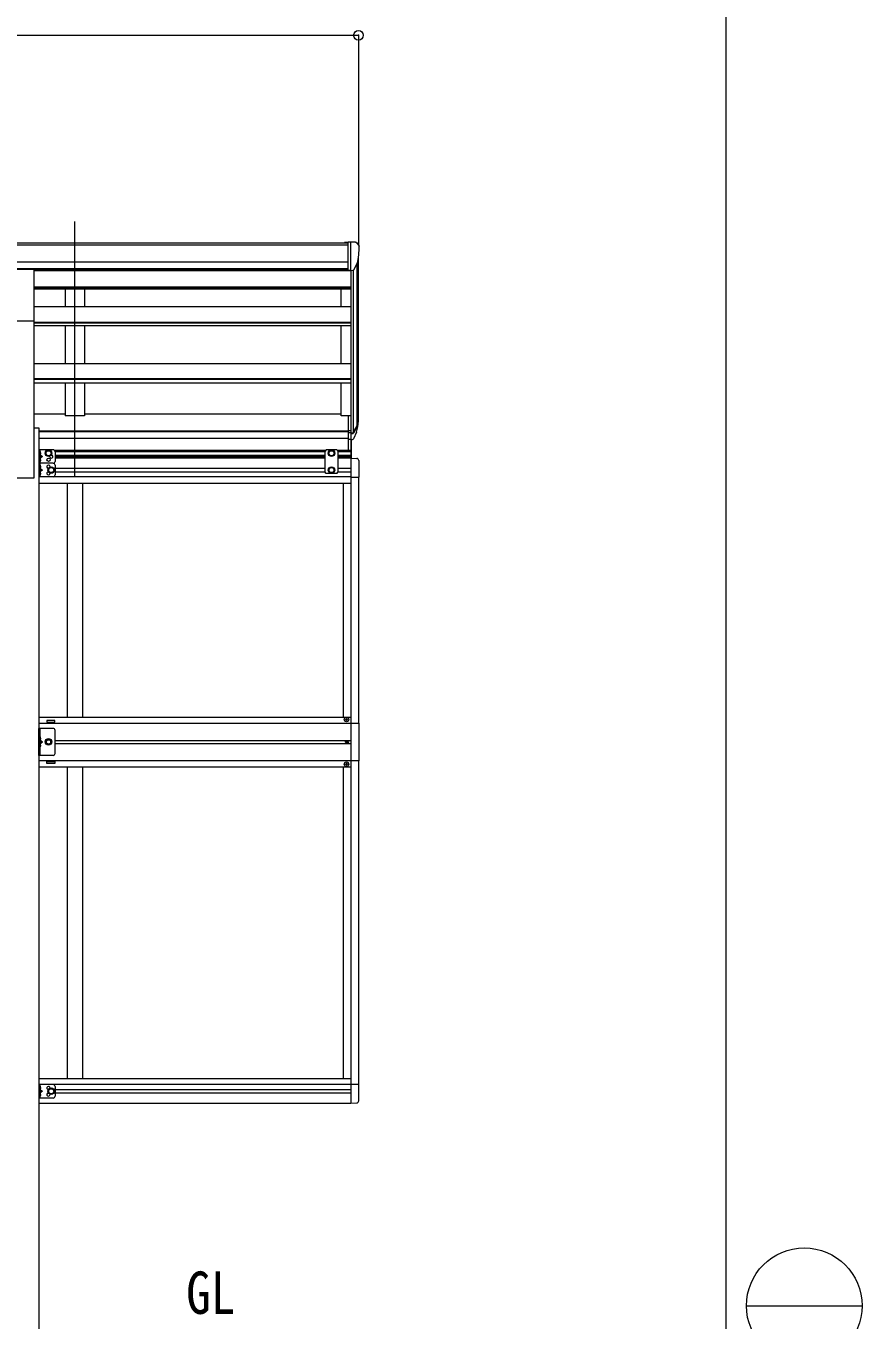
# Model space of a CAD drawing. Units: millimetres at full size; details may follow other scales. Extents: x -6988 to 7066, y -4877 to 4823.
# Drawn here: x 4896 to 7066, y -940 to 2419 of the extents above; entities that cross this region are included whole.
import ezdxf
from ezdxf.enums import TextEntityAlignment as Align

# ---------------------------------------------------------------- set-up
doc = ezdxf.new("R2010")
doc.units = ezdxf.units.MM
doc.header["$LTSCALE"] = 25
doc.header["$PDMODE"] = 32
doc.header["$PDSIZE"] = 25
for name, color, linetype, lineweight in [('0-0_0', 7, 'Continuous', 9), ('0-1_本体', 4, 'Continuous', 9), ('0-2_部品', 7, 'Continuous', 9), ('0-8_PARTS2', 2, 'Continuous', 9), ('0-A_寸法', 6, 'Continuous', 9), ('1-1_GLASS', 4, 'Continuous', 9), ('1-2_GLASS_SEAL', 7, 'Continuous', 9), ('F-0_240', 7, 'Continuous', 9)]:
    doc.layers.add(name, color=color, linetype=linetype, lineweight=lineweight)
doc.styles.add('ＭＳ ゴシック', font='')
doc.styles.get('ＭＳ ゴシック').set_extended_font_data('MS Gothic')

msp = doc.modelspace()

# ---------------------------------------------------------------- linework, layer by layer
at = {"layer": '0-1_本体'}
for p, q in [((17.64, 1855.6), (5732.64, 1855.6)), ((17.64, 1850.24), (5732.64, 1850.24)), ((5759.14, 1405.34), (5759.14, 1818.85)), ((17.64, 1806.73), (5732.64, 1806.72)), ((17.64, 1789.06), (5732.64, 1789.06)), ((4917.64, 1786.56), (5732.64, 1786.56)), ((4917.64, 1783.72), (5739.14, 1783.72)), ((4998.14, 1786.56), (4998.14, 1783.72)), ((5048.14, 1786.56), (5048.14, 1783.72)), ((5739.14, 1785.22), (5739.14, 1407.51)), ((5745.14, 1784.7), (5745.14, 1363.07)), ((5754.86, 1800.05), (5754.86, 1381.07)), ((4917.64, 1741.77), (5739.14, 1741.77)), ((4917.64, 1740.07), (5739.14, 1740.07)), ((4917.64, 1736.29), (5739.14, 1736.29)), ((4998.14, 1736.29), (4998.14, 1690.87)), ((5048.14, 1736.29), (5048.14, 1690.87)), ((5714.14, 1690.87), (5714.14, 1736.29)), ((4917.64, 1690.87), (5739.14, 1690.87)), ((4917.64, 1246.07), (4917.64, 1653.03)), ((4917.64, 1650.28), (5739.14, 1650.28)), ((4917.64, 1648.59), (5739.14, 1648.59)), ((4917.64, 1641.73), (5739.14, 1641.73)), ((4998.14, 1641.73), (4998.14, 1542.63)), ((5048.14, 1641.73), (5048.14, 1542.63)), ((5714.14, 1542.63), (5714.14, 1641.73)), ((4917.64, 1542.63), (5739.14, 1542.63)), ((4917.64, 1503.49), (5739.14, 1503.49)), ((4917.64, 1501.82), (5739.14, 1501.82)), ((4917.64, 1492.17), (5739.14, 1492.17)), ((4998.14, 1492.17), (4998.14, 1406.68)), ((5714.14, 1406.68), (5714.14, 1492.17)), ((4917.64, 1411.89), (4998.14, 1411.89)), ((5048.14, 1411.89), (5714.14, 1411.89)), ((5732.64, 1406.68), (5714.14, 1406.68)), ((4917.64, 1376.07), (4930.14, 1376.07)), ((4930.14, 1376.07), (4930.14, -1503.93)), ((4930.14, 1367.59), (5732.64, 1367.59)), ((4930.14, 1366.2), (5732.64, 1366.2)), ((4930.14, 1349.03), (5732.64, 1349.03)), ((4832.64, 1246.07), (4917.64, 1246.07))]:
    msp.add_line(p, q, dxfattribs=at)
msp.add_lwpolyline([(5048.14, 1492.17), (5048.14, 1406.68), (4998.14, 1406.68)], dxfattribs=at)
at = {"layer": '0-2_部品'}
for p, q in [((5732.64, 1857.21), (5722.64, 1857.12)), ((5722.64, 1855.02), (5722.64, 1857.12)), ((5732.64, 1785.23), (5732.64, 1857.21)), ((5751.14, 1857.21), (5732.64, 1857.21)), ((5739.14, 1784.23), (5739.14, 1857.21)), ((5751.14, 1857.21), (5753.48, 1857.07)), ((5754.23, 1856.64), (5758.3, 1850.84)), ((5761.14, 1847.84), (5761.14, 1847.21)), ((4832.64, 1787.19), (4917.64, 1787.19)), ((4917.64, 1653.03), (4917.64, 1787.19)), ((5732.64, 1785.23), (5739.14, 1785.23)), ((5739.14, 1784.23), (5744.35, 1784.55)), ((5746.77, 1786.04), (5756.04, 1802.11)), ((4832.64, 1653.03), (4917.64, 1653.03)), ((5732.64, 1407.51), (5732.64, 1346.45)), ((5732.64, 1407.51), (5739.14, 1407.51)), ((5739.14, 1407.51), (5739.14, 1345.63)), ((5745.58, 1363.55), (5755.33, 1381.97)), ((5756.75, 1381.47), (5746.59, 1362.3)), ((5732.64, 1369.2), (5739.14, 1369.2)), ((5732.64, 1363.8), (5739.14, 1363.8)), ((5732.64, 1346.45), (5739.14, 1346.45)), ((5739.14, 1362.8), (5744.28, 1362.8)), ((5739.14, 1360.8), (5743.99, 1360.8)), ((5739.14, 1345.63), (5743.99, 1345.63)), ((5754.16, 1364.62), (5746.59, 1347.13))]:
    msp.add_line(p, q, dxfattribs=at)
for centre, radius, start, end in [((5753.41, 1856.07), 1, 35, 86.5), ((5559.14, 1847.21), 202, 347.09739, 0), ((5758.14, 1847.84), 3, 0, 87), ((5744.17, 1787.54), 3, 273.5, 330), ((5671.2, 1407.92), 88.05, 342.78929, 2.77608), ((5670.48, 1403.64), 89.07, 345.58812, 5.50424), ((5625.92, 1400.7), 133.22, 344.28698, 356.72013), ((5743.99, 1363.8), 3, 270, 330), ((5743.99, 1348.63), 3, 270, 330), ((5744.28, 1364.3), 1.5, 270, 330)]:
    msp.add_arc(centre, radius, start, end, dxfattribs=at)
at = {"layer": '0-8_PARTS2'}
msp.add_line((5023.14, 1248.42), (5023.14, 1910.94), dxfattribs=at)
at = {"layer": '0-A_寸法'}
for p, q in [((-8.86, 2394.43), (5759.14, 2394.43)), ((5759.14, 2394.43), (5759.14, 1848.81))]:
    msp.add_line(p, q, dxfattribs=at)
msp.add_point((5759.14, 2394.43), dxfattribs=at)
at = {"layer": '1-1_GLASS'}
for p, q in [((4970.14, 1317.79), (5674.64, 1317.79)), ((4972.12, 1314.29), (5671.64, 1314.29)), ((5703.64, 1317.79), (5739.14, 1317.79)), ((5706.64, 1314.29), (5739.14, 1314.29)), ((4972.14, 1305.29), (5671.64, 1305.29)), ((4972.14, 1301.79), (5671.64, 1301.79)), ((5671.64, 1296.79), (4972.14, 1296.79)), ((5706.64, 1305.29), (5739.14, 1305.29)), ((5706.64, 1301.79), (5739.14, 1301.79)), ((5739.14, 1296.79), (5706.64, 1296.79)), ((5739.14, 1297.49), (5739.14, 560.29)), ((4832.64, 1246.08), (4917.64, 1246.08)), ((5739.14, 1248.29), (4930.14, 1248.29)), ((4972.14, 1270.79), (5671.64, 1270.79)), ((4972.14, 1261.79), (5671.64, 1261.79)), ((5706.64, 1270.79), (5739.14, 1270.79)), ((5706.64, 1261.79), (5739.14, 1261.79)), ((5759.14, 1248.09), (5759.14, 609.79)), ((4930.14, 1232.29), (5739.14, 1232.29)), ((5003.14, 1232.29), (5003.14, 625.29)), ((5043.14, 1232.29), (5043.14, 625.29)), ((5719.14, 1232.29), (5719.14, 625.29)), ((5719.14, 1232.29), (5719.14, 624.79)), ((4930.14, 624.79), (5739.14, 624.79)), ((4930.14, 609.29), (5739.14, 609.29)), ((4972.14, 564.79), (5739.14, 564.79)), ((5739.14, 555.79), (4972.14, 555.79)), ((5739.14, 560.49), (5739.14, -376.71)), ((5739.14, 511.29), (4930.14, 511.29)), ((5759.14, 511.79), (5759.14, -327.52)), ((4930.14, 495.79), (5739.14, 495.79)), ((5003.14, 495.79), (5003.14, -312.21)), ((5043.14, 495.79), (5043.14, -312.21)), ((5719.14, 495.79), (5719.14, -312.21)), ((5719.14, 495.79), (5719.14, -312.21)), ((4930.14, -312.21), (5739.14, -312.21)), ((4930.14, -327.71), (5739.14, -327.71)), ((5739.14, -311.71), (5739.14, -327.71)), ((4972.14, -341.21), (5739.14, -341.21)), ((4972.14, -350.21), (5739.14, -350.21)), ((4930.14, -376.21), (5739.14, -376.21))]:
    msp.add_line(p, q, dxfattribs=at)
for points in [[(4951.14, 611.79), (4971.14, 611.79), (4971.14, 616.79), (4951.14, 616.79)], [(4951.14, 509.79), (4971.14, 509.79), (4971.14, 504.79), (4951.14, 504.79)]]:
    msp.add_lwpolyline(points, close=True, dxfattribs=at)
at = {"layer": '1-2_GLASS_SEAL'}
for p, q in [((5733.64, 1317.79), (5733.64, 1346.45)), ((5739.14, 1347.13), (5739.14, 1297.28)), ((5740.64, 1297.28), (5740.64, 1345.63)), ((4930.14, 1318.79), (4930.14, 1283.79)), ((4967.14, 1318.79), (4930.14, 1318.79)), ((4932.64, 1318.79), (4932.64, 1283.79)), ((4933.14, 1314.29), (4933.95, 1314.15)), ((4972.14, 1313.79), (4972.14, 1288.79)), ((5675.64, 1318.79), (5671.64, 1314.79)), ((5671.64, 1314.79), (5671.64, 1261.29)), ((5702.64, 1318.79), (5675.64, 1318.79)), ((5702.64, 1318.79), (5706.64, 1314.79)), ((5706.64, 1261.29), (5706.64, 1314.79)), ((4967.14, 1283.79), (4930.14, 1283.79)), ((4933.14, 1306.29), (4932.64, 1306.38)), ((4932.64, 1301.29), (4939.64, 1301.29)), ((4933.14, 1288.29), (4932.64, 1288.38)), ((4932.64, 1283.79), (4932.64, 1248.79)), ((4933.14, 1306.29), (4933.95, 1306.43)), ((4933.14, 1296.29), (4933.95, 1296.15)), ((4933.14, 1288.29), (4933.95, 1288.43)), ((4933.14, 1279.29), (4933.95, 1279.15)), ((4972.14, 1278.79), (4972.14, 1253.79)), ((5739.14, 1297.29), (5754.43, 1296.49)), ((5759.64, 1291), (5759.64, 1248.09)), ((4967.14, 1248.79), (4930.14, 1248.79)), ((4933.14, 1271.29), (4932.64, 1271.38)), ((4932.64, 1266.29), (4939.64, 1266.29)), ((4933.14, 1253.29), (4932.64, 1253.38)), ((4933.14, 1271.29), (4933.95, 1271.43)), ((4933.14, 1261.29), (4933.95, 1261.15)), ((4933.14, 1253.29), (4933.95, 1253.43)), ((5675.64, 1257.29), (5671.64, 1261.29)), ((5702.64, 1257.29), (5675.64, 1257.29)), ((5689.14, 1273.79), (5682.64, 1270.04)), ((5682.64, 1270.04), (5682.64, 1262.54)), ((5682.64, 1262.54), (5689.14, 1258.78)), ((5695.64, 1270.04), (5689.14, 1273.79)), ((5689.14, 1258.78), (5695.64, 1262.54)), ((5695.64, 1262.54), (5695.64, 1270.04)), ((5702.64, 1257.29), (5706.64, 1261.29)), ((5739.14, 1248.09), (5759.64, 1248.09)), ((5726.64, 619.29), (5725.64, 619.29)), ((5729.64, 618.29), (5730.64, 618.29)), ((4967.14, 595.79), (4930.14, 595.79)), ((4932.64, 595.79), (4932.64, 525.79)), ((4933.14, 573.79), (4933.95, 573.65)), ((4972.14, 530.79), (4972.14, 590.79)), ((4933.14, 565.79), (4932.64, 565.88)), ((4932.64, 565.79), (4939.64, 560.79)), ((4932.64, 560.79), (4939.64, 560.79)), ((4932.64, 555.79), (4939.64, 560.79)), ((4933.14, 547.79), (4932.64, 547.88)), ((4933.14, 565.79), (4933.95, 565.93)), ((4933.14, 555.79), (4933.95, 555.65)), ((4933.14, 547.79), (4933.95, 547.93)), ((5727.91, 560.38), (5727.09, 560.38)), ((5730.37, 561.2), (5731.19, 561.2)), ((5726.64, 502.29), (5725.64, 502.29)), ((5729.64, 503.29), (5730.64, 503.29)), ((4930.14, -328.21), (4930.14, -363.21)), ((4967.14, -328.21), (4930.14, -328.21)), ((4932.64, -328.21), (4932.64, -363.21)), ((4933.14, -332.71), (4933.95, -332.85)), ((4972.14, -333.21), (4972.14, -358.21)), ((5739.14, -327.52), (5759.64, -327.52)), ((5759.64, -370.42), (5759.64, -327.52)), ((4967.14, -363.21), (4930.14, -363.21)), ((4933.14, -340.71), (4932.64, -340.62)), ((4932.64, -345.71), (4939.64, -345.71)), ((4933.14, -358.71), (4932.64, -358.62)), ((4933.14, -340.71), (4933.95, -340.57)), ((4933.14, -350.71), (4933.95, -350.85)), ((4933.14, -358.71), (4933.95, -358.57)), ((5739.14, -376.72), (5754.43, -375.91))]:
    msp.add_line(p, q, dxfattribs=at)
for points in [[(4932.26, 1310.29), (4932.89, 1311.48), (4935.12, 1312.59)], [(4932.26, 1310.29), (4932.89, 1309.1), (4935.12, 1307.99)], [(4933.14, 1306.29), (4933.14, 1314.29), (4932.64, 1314.2), (4932.64, 1306.38)], [(5682.64, 1313.54), (5689.14, 1317.29), (5695.64, 1313.54)], [(5695.64, 1313.54), (5695.64, 1306.04), (5689.14, 1302.28), (5682.64, 1306.04), (5682.64, 1313.54)], [(4967.14, 1283.79), (4930.14, 1283.79), (4930.14, 1248.79)], [(4932.26, 1292.29), (4932.89, 1293.48), (4935.12, 1294.59)], [(4932.26, 1292.29), (4932.89, 1291.1), (4935.12, 1289.99)], [(4932.26, 1275.29), (4932.89, 1276.48), (4935.12, 1277.59)], [(4932.64, 1306.29), (4939.64, 1301.29), (4932.64, 1296.29)], [(4933.14, 1288.29), (4933.14, 1296.29), (4932.64, 1296.2), (4932.64, 1288.38)], [(4933.14, 1271.29), (4933.14, 1279.29), (4932.64, 1279.2), (4932.64, 1271.38)], [(4932.26, 1275.29), (4932.89, 1274.1), (4935.12, 1272.99)], [(4932.26, 1257.29), (4932.89, 1258.48), (4935.12, 1259.59)], [(4932.26, 1257.29), (4932.89, 1256.1), (4935.12, 1254.99)], [(4932.64, 1271.29), (4939.64, 1266.29), (4932.64, 1261.29)], [(4933.14, 1253.29), (4933.14, 1261.29), (4932.64, 1261.2), (4932.64, 1253.38)], [(5725.64, 619.29), (5725.64, 618.29), (5726.64, 618.29)], [(5728.64, 620.29), (5728.64, 621.29), (5727.64, 621.29), (5727.64, 620.29)], [(5727.64, 617.29), (5727.64, 616.29), (5728.64, 616.29), (5728.64, 617.29)], [(5730.64, 618.29), (5730.64, 619.29), (5729.64, 619.29)], [(5739.14, 609.79), (5759.84, 609.79), (5759.84, 511.79), (5739.14, 511.79)], [(4967.14, 525.79), (4930.14, 525.79), (4930.14, 595.79)], [(4932.26, 569.79), (4932.89, 570.98), (4935.12, 572.09)], [(4933.14, 565.79), (4933.14, 573.79), (4932.64, 573.7), (4932.64, 565.88)], [(4932.26, 569.79), (4932.89, 568.6), (4935.12, 567.49)], [(4932.26, 551.79), (4932.89, 552.98), (4935.12, 554.09)], [(4932.26, 551.79), (4932.89, 550.6), (4935.12, 549.49)], [(4933.14, 547.79), (4933.14, 555.79), (4932.64, 555.7), (4932.64, 547.88)], [(5727.09, 560.38), (5727.09, 561.2), (5727.91, 561.2)], [(5728.73, 562.02), (5728.73, 562.84), (5729.55, 562.84), (5729.55, 562.02)], [(5729.55, 559.56), (5729.55, 558.74), (5728.73, 558.74), (5728.73, 559.56)], [(5731.19, 561.2), (5731.19, 560.38), (5730.37, 560.38)], [(5727.64, 504.29), (5727.64, 505.29), (5728.64, 505.29), (5728.64, 504.29)], [(5725.64, 502.29), (5725.64, 503.29), (5726.64, 503.29)], [(5728.64, 501.29), (5728.64, 500.29), (5727.64, 500.29), (5727.64, 501.29)], [(5730.64, 503.29), (5730.64, 502.29), (5729.64, 502.29)], [(4932.26, -336.71), (4932.89, -335.52), (4935.12, -334.41)], [(4933.14, -340.71), (4933.14, -332.71), (4932.64, -332.8), (4932.64, -340.62)], [(4932.26, -336.71), (4932.89, -337.9), (4935.12, -339.01)], [(4932.26, -354.71), (4932.89, -353.52), (4935.12, -352.41)], [(4932.26, -354.71), (4932.89, -355.9), (4935.12, -357.01)], [(4932.64, -340.71), (4939.64, -345.71), (4932.64, -350.71)], [(4933.14, -358.71), (4933.14, -350.71), (4932.64, -350.8), (4932.64, -358.62)]]:
    msp.add_lwpolyline(points, dxfattribs=at)
for points in [[(4955.14, 1302.28), (4948.64, 1306.04), (4948.64, 1313.54), (4955.14, 1317.29), (4961.64, 1313.54), (4961.64, 1306.04)], [(4962.14, 1258.78), (4955.64, 1262.54), (4955.64, 1270.04), (4962.14, 1273.79), (4968.64, 1270.04), (4968.64, 1262.54)], [(4947.64, 560.79), (4951.39, 554.29), (4958.9, 554.29), (4962.65, 560.79), (4958.9, 567.29), (4951.39, 567.29)], [(4962.14, -353.22), (4955.64, -349.46), (4955.64, -341.96), (4962.14, -338.21), (4968.64, -341.96), (4968.64, -349.46)]]:
    msp.add_lwpolyline(points, close=True, dxfattribs=at)
for centre, radius in [((4955.14, 1309.79), 8.5), ((4955.14, 1309.79), 7.5), ((4955.14, 1309.79), 6.5), ((5689.14, 1309.79), 8.5), ((5689.14, 1309.79), 7.5), ((5689.14, 1309.79), 6.5), ((4955.14, 1292.79), 4.25), ((4962.14, 1266.29), 8.5), ((4962.14, 1266.29), 7.5), ((4962.14, 1266.29), 6.5), ((5689.14, 1266.29), 8.5), ((5689.14, 1266.29), 7.5), ((5689.14, 1266.29), 6.5), ((5728.14, 618.79), 5.9), ((4955.14, 560.79), 8.5), ((4955.14, 560.79), 7.5), ((4955.14, 560.79), 6.5), ((4955.14, 560.79), 5.5), ((5729.14, 560.79), 3.75), ((5728.14, 502.79), 5.9), ((4962.14, -345.71), 8.5), ((4962.14, -345.71), 7.5), ((4962.14, -345.71), 6.5)]:
    msp.add_circle(centre, radius, dxfattribs=at)
for centre, radius, start, end in [((4933.79, 1313.26), 0.9, 32.05588, 80), ((4929.04, 1310.29), 6.5, 327.94412, 32.05588), ((4967.14, 1313.79), 5, 0, 90), ((4933.79, 1307.32), 0.9, 280, 327.94412), ((4933.79, 1295.26), 0.9, 32.05588, 80), ((4933.79, 1289.32), 0.9, 280, 327.94412), ((4933.79, 1278.26), 0.9, 32.05588, 80), ((4929.04, 1292.29), 6.5, 327.94412, 32.05588), ((4929.04, 1275.29), 6.5, 327.94412, 32.05588), ((4955.14, 1274.79), 4.25, 353.70569, 265.23923), ((4962.14, 1301.29), 4.25, 173.70569, 85.23923), ((4967.14, 1288.79), 5, 270, 0), ((4967.14, 1278.79), 5, 0, 90), ((5754.14, 1291), 5.5, 0, 87), ((4933.79, 1272.32), 0.9, 280, 327.94412), ((4933.79, 1260.26), 0.9, 32.05588, 80), ((4933.79, 1254.32), 0.9, 280, 327.94412), ((4929.04, 1257.29), 6.5, 327.94412, 32.05588), ((4955.14, 1257.79), 4.25, 94.76077, 6.29431), ((4967.14, 1253.79), 5, 270, 0), ((5726.64, 620.29), 1, 270, 0), ((5726.64, 617.29), 1, 0, 90), ((5729.64, 620.29), 1, 180, 270), ((5729.64, 617.29), 1, 90, 180), ((4933.79, 572.76), 0.9, 32.05588, 80), ((4929.04, 569.79), 6.5, 327.94412, 32.05588), ((4967.14, 590.79), 5, 0, 90), ((4933.79, 566.82), 0.9, 280, 327.94412), ((4933.79, 554.76), 0.9, 32.05588, 80), ((4933.79, 548.82), 0.9, 280, 327.94412), ((4929.04, 551.79), 6.5, 327.94412, 32.05588), ((5727.91, 562.02), 0.82, 270, 0), ((5727.91, 559.56), 0.82, 0, 90), ((5730.37, 562.02), 0.82, 180, 270), ((5730.37, 559.56), 0.82, 90, 180), ((4967.14, 530.79), 5, 270, 0), ((5726.64, 504.29), 1, 270, 0), ((5729.64, 504.29), 1, 180, 270), ((5726.64, 501.29), 1, 0, 90), ((5729.64, 501.29), 1, 90, 180), ((4933.79, -333.74), 0.9, 32.05588, 80), ((4929.04, -336.71), 6.5, 327.94412, 32.05588), ((4955.14, -337.21), 4.25, 353.70569, 265.23923), ((4967.14, -333.21), 5, 0, 90), ((4933.79, -339.68), 0.9, 280, 327.94412), ((4933.79, -351.74), 0.9, 32.05588, 80), ((4933.79, -357.68), 0.9, 280, 327.94412), ((4929.04, -354.71), 6.5, 327.94412, 32.05588), ((4955.14, -354.21), 4.25, 94.76077, 6.29431), ((4967.14, -358.21), 5, 270, 0), ((5754.14, -370.42), 5.5, 273, 0)]:
    msp.add_arc(centre, radius, start, end, dxfattribs=at)
at = {"layer": 'F-0_240', "color": 5}
msp.add_line((6712.12, 4822.79), (6712.12, -4877.21), dxfattribs=at)
at = {"layer": 'F-0_240', "color": 4}
msp.add_line((6765.55, -902.21), (7065.55, -902.21), dxfattribs=at)
msp.add_circle((6915.55, -902.21), 150, dxfattribs=at)

# ---------------------------------------------------------------- texts
at = {"layer": '0-0_0', "style": 'ＭＳ ゴシック', "width": 0.85}
msp.add_text('GL', height=110, dxfattribs=at).set_placement((5312.11, -956.36), align=Align.BOTTOM_LEFT)

doc.saveas('drawing.dxf')
